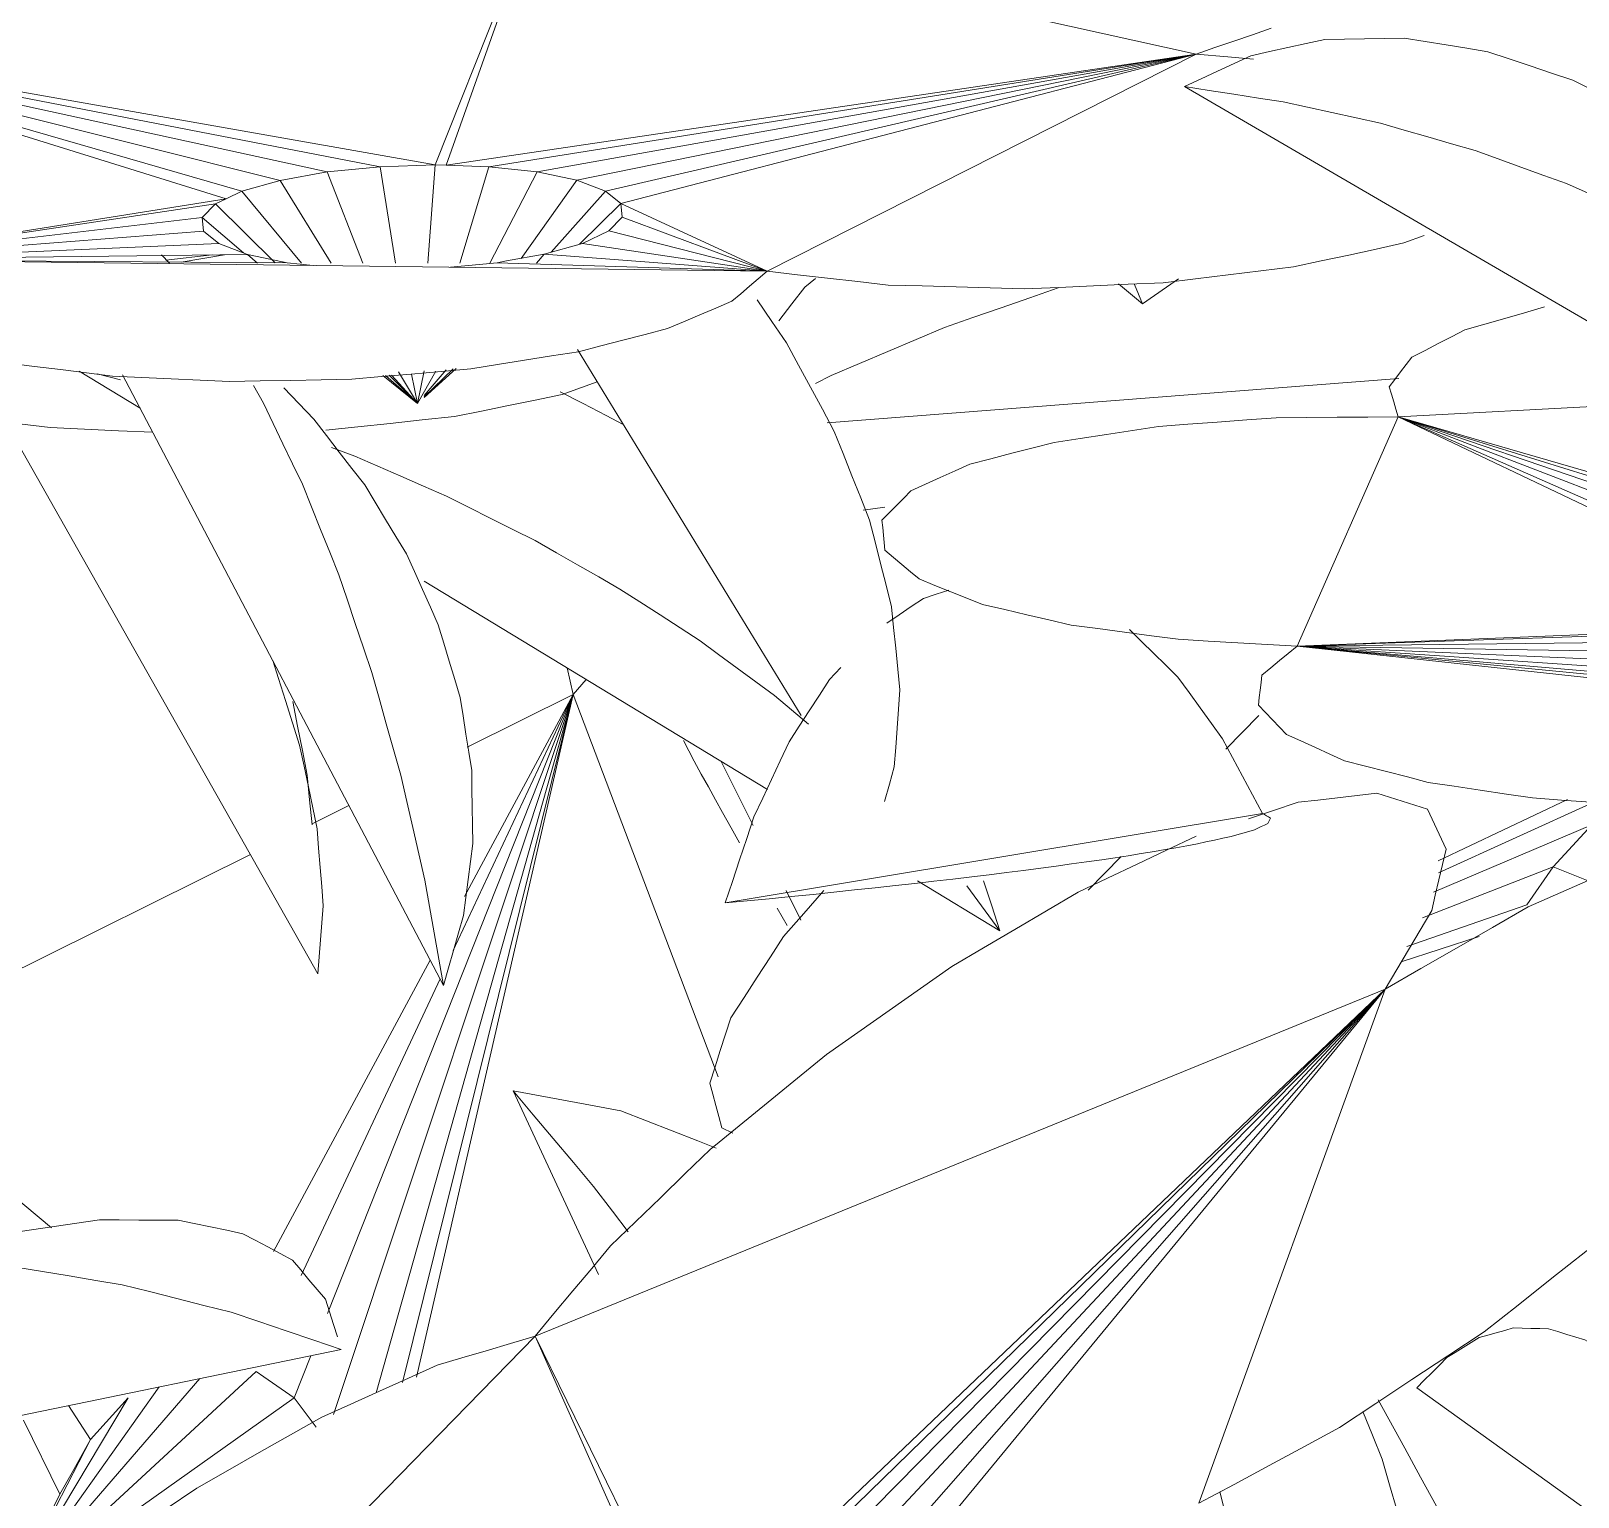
# Model space of a CAD drawing. Header units: metres. Extents: x 10.2 to 20.8, y -0.2 to 6.6.
# Drawn here: x 14.982 to 15.0436, y 2.4084 to 2.4667 of the extents above; entities that cross this region are included whole.
import ezdxf

# ---------------------------------------------------------------- set-up
doc = ezdxf.new("R2010")
doc.units = ezdxf.units.M
doc.layers.add('Importações nas famílias', color=250, linetype='Continuous', lineweight=5)
doc.layers.add('Vegetação', color=7, linetype='Continuous', lineweight=5)

# ---------------------------------------------------------------- blocks, each defined once
blk = doc.blocks.new('Planta_pergolado_12200 - plantas pergolado_skp_Component_17-V3746-Corte 3')
at = {"layer": 'Importações nas famílias'}
for p, q in [((15.015959, 2.447733), (15.015098, 2.447619)), ((15.003558, 2.440289), (15.003324, 2.441341)), ((15.004076, 2.440884), (15.003558, 2.440289)), ((15.003558, 2.440289), (14.993782, 2.415649)), ((15.003558, 2.440289), (14.994024, 2.411633)), ((14.99571, 2.412495), (15.003558, 2.440289)), ((14.996765, 2.412913), (15.003558, 2.440289)), ((15.003558, 2.440289), (14.99732, 2.413123)), ((14.998787, 2.430101), (15.003558, 2.440289)), ((14.999234, 2.432251), (15.003558, 2.440289)), ((14.999334, 2.438194), (15.003558, 2.440289)), ((15.009327, 2.425068), (15.003558, 2.440289)), ((14.993166, 2.435136), (14.994635, 2.435864)), ((14.977595, 2.427415), (14.990712, 2.433919)), ((14.991632, 2.418118), (14.997869, 2.429713)), ((14.99273, 2.417168), (14.998258, 2.428973)), ((14.982798, 2.41907), (14.979929, 2.42145)), ((14.993116, 2.413971), (14.992454, 2.412303)), ((14.990943, 2.413352), (14.98148, 2.404618)), ((14.991247, 2.413141), (14.990943, 2.413352)), ((14.991247, 2.413141), (14.992454, 2.412303)), ((14.981295, 2.404589), (14.987081, 2.412731)), ((14.981362, 2.404592), (14.988702, 2.413064)), ((14.981246, 2.404586), (14.985846, 2.412303)), ((14.982062, 2.404929), (14.992454, 2.412303)), ((14.983478, 2.41199), (14.984347, 2.410636)), ((14.985846, 2.412303), (14.984347, 2.410636)), ((14.992454, 2.412303), (14.993322, 2.411134)), ((14.981679, 2.411408), (14.983126, 2.408463)), ((14.984347, 2.410636), (14.981214, 2.404585)), ((14.984347, 2.410636), (14.983615, 2.409333)), ((14.983615, 2.409333), (14.983126, 2.408463)), ((14.981204, 2.404584), (14.983126, 2.408463))]:
    blk.add_line(p, q, dxfattribs=at)
blk = doc.blocks.new('Planta_pergolado_12200 - plantas pergolado_skp_Component_16-V3747-Corte 3')
blk.add_blockref('Planta_pergolado_12200 - plantas pergolado_skp_Component_17-V3746-Corte 3', (0, 0))
blk = doc.blocks.new('Planta_pergolado_12200 - plantas pergolado_skp_-V3770-Corte 3')
blk.add_blockref('Planta_pergolado_12200 - plantas pergolado_skp_Component_16-V3747-Corte 3', (0, 0))
blk = doc.blocks.new('Planta_pergolado_12200 - plantas pergolado_skp_-V3771-Corte 3')
blk.add_blockref('Planta_pergolado_12200 - plantas pergolado_skp_-V3770-Corte 3', (0, 0))
blk = doc.blocks.new('Planta_pergolado_12200 - plantas pergolado_skp_-V3936-Corte 3')
blk.add_blockref('Planta_pergolado_12200 - plantas pergolado_skp_-V3771-Corte 3', (0, 0))
blk = doc.blocks.new('Planta_pergolado_12200 - plantas pergolado_skp_Component_12-V4214-Corte 3')
at = {"layer": 'Importações nas famílias'}
blk.add_line((14.993399, 2.429169), (14.980931, 2.451212), dxfattribs=at)
at = {"layer": 'Importações nas famílias', "flags": 128}
for points in [[(14.991601, 2.441633), (14.991826, 2.440927), (14.992108, 2.440043), (14.99239, 2.439159), (14.992671, 2.438275)], [(14.992968, 2.437079), (14.992779, 2.438055), (14.99259, 2.43903), (14.992401, 2.440006)], [(14.992671, 2.438275), (14.992845, 2.43744), (14.993018, 2.436606), (14.993192, 2.435772), (14.993365, 2.434938)], [(14.993166, 2.435103), (14.993067, 2.436091), (14.992968, 2.437079)], [(14.993365, 2.434938), (14.993426, 2.434173), (14.993487, 2.433408), (14.993548, 2.432643), (14.993609, 2.431879)], [(14.993609, 2.431879), (14.993557, 2.431201), (14.993504, 2.430524), (14.993451, 2.429846), (14.993399, 2.429169)]]:
    blk.add_lwpolyline(points, dxfattribs=at)
blk = doc.blocks.new('Planta_pergolado_12200 - plantas pergolado_skp_Component_17-V4215-Corte 3')
at = {"layer": 'Importações nas famílias'}
blk.add_line((14.98795, 2.457493), (14.989675, 2.457782), dxfattribs=at)
at = {"layer": 'Importações nas famílias', "flags": 128}
for points in [[(15.004515, 2.452733), (15.003893, 2.452503), (15.003121, 2.452218)], [(15.003121, 2.452218), (15.002049, 2.451999), (15.000977, 2.45178), (14.999905, 2.451561), (14.998833, 2.451342)], [(14.982743, 2.450905), (14.981516, 2.451061), (14.98029, 2.451218), (14.979063, 2.451375), (14.977836, 2.451531)], [(14.998833, 2.451342), (14.997552, 2.451208), (14.996272, 2.451074), (14.994991, 2.45094), (14.99371, 2.450806)], [(14.986823, 2.450719), (14.985466, 2.450781), (14.984105, 2.450843), (14.982743, 2.450905)]]:
    blk.add_lwpolyline(points, dxfattribs=at)
blk = doc.blocks.new('Planta_pergolado_12200 - plantas pergolado_skp_Component_16-V4216-Corte 3')
for name in ['Planta_pergolado_12200 - plantas pergolado_skp_Component_17-V4215-Corte 3', 'Planta_pergolado_12200 - plantas pergolado_skp_Component_12-V4214-Corte 3']:
    blk.add_blockref(name, (0, 0))
blk = doc.blocks.new('Planta_pergolado_12200 - plantas pergolado_skp_Component_12-V4195-Corte 3')
at = {"layer": 'Importações nas famílias'}
for p in [(15.019265, 2.582928), (15.019897, 2.5829)]:
    blk.add_line(p, (15.020212, 2.582129), dxfattribs=at)
at = {"layer": 'Importações nas famílias', "flags": 128}
blk.add_lwpolyline([(15.020212, 2.582129), (15.020692, 2.582462), (15.021173, 2.582796), (15.021653, 2.58313)], dxfattribs=at)
blk = doc.blocks.new('Planta_pergolado_12200 - plantas pergolado_skp_Component_12-V4218-Corte 3')
at = {"layer": 'Importações nas famílias'}
for p, q in [((14.983894, 2.453152), (14.986319, 2.451678)), ((14.984606, 2.453049), (14.98554, 2.45281)), ((14.993943, 2.450111), (14.994872, 2.449763)), ((14.997632, 2.444801), (15.011289, 2.436499)), ((15.017262, 2.432868), (15.02054, 2.430876))]:
    blk.add_line(p, q, dxfattribs=at)
at = {"layer": 'Importações nas famílias', "flags": 128}
for points in [[(15.005553, 2.451034), (15.00487, 2.451387), (15.003958, 2.451859), (15.003046, 2.452331)], [(14.994872, 2.449763), (14.995782, 2.449366), (14.996693, 2.448969), (14.997604, 2.448572), (14.998514, 2.448175)], [(14.998514, 2.448175), (14.999396, 2.447734), (15.000279, 2.447292), (15.001161, 2.44685), (15.002043, 2.446409)], [(15.002043, 2.446409), (15.002887, 2.445927), (15.003731, 2.445446), (15.004575, 2.444964), (15.00542, 2.444483)], [(15.00542, 2.444483), (15.006216, 2.443967), (15.007013, 2.443451), (15.007809, 2.442935), (15.008606, 2.442419)], [(15.008606, 2.442419), (15.009346, 2.441875), (15.010086, 2.44133), (15.010826, 2.440786), (15.011566, 2.440241)], [(15.011566, 2.440241), (15.012242, 2.439674), (15.012917, 2.439106)], [(15.02054, 2.430876), (15.020217, 2.431875), (15.019893, 2.432875)], [(15.01922, 2.432666), (15.01966, 2.432069), (15.0201, 2.431472), (15.02054, 2.430876)]]:
    blk.add_lwpolyline(points, dxfattribs=at)
blk = doc.blocks.new('Planta_pergolado_12200 - plantas pergolado_skp_Component_12-V4220-Corte 3')
at = {"layer": 'Importações nas famílias'}
for p, q in [((15.014214, 2.44136), (15.013764, 2.440881)), ((15.009608, 2.431989), (15.030995, 2.435555))]:
    blk.add_line(p, q, dxfattribs=at)
at = {"layer": 'Importações nas famílias', "flags": 128}
for points in [[(15.017497, 2.444108), (15.017013, 2.443781), (15.016529, 2.443453), (15.016045, 2.443126)], [(15.018512, 2.444443), (15.018005, 2.444275), (15.017497, 2.444108)], [(15.027622, 2.440978), (15.027141, 2.441451), (15.02666, 2.441924), (15.026179, 2.442397), (15.025698, 2.44287)], [(15.013764, 2.440881), (15.01336, 2.44026), (15.012956, 2.43964), (15.012553, 2.439019), (15.012149, 2.438399)], [(15.029401, 2.438521), (15.028956, 2.439135), (15.028511, 2.43975), (15.028067, 2.440364), (15.027622, 2.440978)], [(15.012149, 2.438399), (15.0118, 2.437652), (15.01145, 2.436905), (15.011101, 2.436159), (15.010752, 2.435412)], [(15.030995, 2.435555), (15.030597, 2.436296), (15.030198, 2.437038), (15.0298, 2.437779), (15.029401, 2.438521)], [(15.010752, 2.435412), (15.010466, 2.434556), (15.01018, 2.433701), (15.009894, 2.432845), (15.009608, 2.431989)], [(15.031306, 2.435367), (15.031229, 2.435414), (15.031151, 2.435461), (15.031073, 2.435508), (15.030995, 2.435555)], [(15.0312, 2.43515), (15.031226, 2.435204), (15.031253, 2.435259), (15.03128, 2.435313), (15.031306, 2.435367)], [(15.028408, 2.434344), (15.028741, 2.434417), (15.029075, 2.43449), (15.029409, 2.434563), (15.029742, 2.434636)], [(15.029742, 2.434636), (15.029976, 2.434703), (15.030209, 2.43477), (15.030443, 2.434838), (15.030676, 2.434905)], [(15.030676, 2.434905), (15.030807, 2.434966), (15.030938, 2.435028), (15.031069, 2.435089), (15.0312, 2.43515)], [(15.024601, 2.43371), (15.025122, 2.433791), (15.025644, 2.433872), (15.026166, 2.433953), (15.026687, 2.434035)], [(15.026687, 2.434035), (15.027117, 2.434112), (15.027547, 2.43419), (15.027978, 2.434267), (15.028408, 2.434344)], [(15.022171, 2.433374), (15.022778, 2.433458), (15.023386, 2.433542), (15.023993, 2.433626), (15.024601, 2.43371)], [(15.016392, 2.432681), (15.01715, 2.432768), (15.017908, 2.432855), (15.018666, 2.432942), (15.019424, 2.433029)], [(15.019424, 2.433029), (15.020111, 2.433115), (15.020797, 2.433201), (15.021484, 2.433288), (15.022171, 2.433374)], [(15.009608, 2.431989), (15.010483, 2.432075), (15.011358, 2.432161), (15.012233, 2.432247), (15.013108, 2.432333)], [(15.013108, 2.432333), (15.013929, 2.43242), (15.01475, 2.432507), (15.015571, 2.432594), (15.016392, 2.432681)]]:
    blk.add_lwpolyline(points, dxfattribs=at)
blk = doc.blocks.new('Planta_pergolado_12200 - plantas pergolado_skp_Component_17-V4221-Corte 3')
at = {"layer": 'Importações nas famílias'}
for p, q in [((15.049287, 2.452028), (15.036395, 2.451336)), ((15.032369, 2.442209), (15.036395, 2.451336)), ((15.058615, 2.443745), (15.036395, 2.451336)), ((15.036395, 2.451336), (15.060809, 2.443762)), ((15.056509, 2.443589), (15.036395, 2.451336)), ((15.054634, 2.443304), (15.036395, 2.451336)), ((15.053725, 2.443068), (15.036395, 2.451336)), ((15.036395, 2.451336), (15.062941, 2.443639)), ((15.032369, 2.442209), (15.053725, 2.443068)), ((15.032369, 2.442209), (15.053117, 2.44291)), ((15.032369, 2.442209), (15.052064, 2.442434)), ((15.032369, 2.442209), (15.05221, 2.440852)), ((15.032369, 2.442209), (15.051594, 2.441369)), ((15.032369, 2.442209), (15.051544, 2.441909)), ((15.032369, 2.442209), (15.066377, 2.438527)), ((15.058994, 2.439646), (15.032369, 2.442209)), ((15.032369, 2.442209), (15.05335, 2.440394))]:
    blk.add_line(p, q, dxfattribs=at)
at = {"layer": 'Importações nas famílias', "flags": 128}
for points in [[(15.039043, 2.45479), (15.039837, 2.455019), (15.04063, 2.455248), (15.041423, 2.455476), (15.042217, 2.455705)], [(15.036933, 2.453707), (15.037461, 2.453978), (15.037988, 2.454248), (15.038516, 2.454519), (15.039043, 2.45479)], [(15.03603, 2.452528), (15.036255, 2.452823), (15.036481, 2.453118), (15.036707, 2.453412), (15.036933, 2.453707)], [(15.036395, 2.451336), (15.036303, 2.451634), (15.036212, 2.451932), (15.036121, 2.45223), (15.03603, 2.452528)], [(15.026858, 2.450951), (15.028026, 2.451037), (15.029194, 2.451124), (15.030362, 2.451211), (15.031529, 2.451297)], [(15.031529, 2.451297), (15.032746, 2.451307), (15.033962, 2.451316), (15.035178, 2.451326), (15.036395, 2.451336)], [(15.0227, 2.450319), (15.02374, 2.450477), (15.024779, 2.450635), (15.025819, 2.450793), (15.026858, 2.450951)], [(15.019338, 2.449446), (15.020178, 2.449664), (15.021019, 2.449883), (15.021859, 2.450101), (15.0227, 2.450319)], [(15.017001, 2.448391), (15.017585, 2.448655), (15.018169, 2.448918), (15.018754, 2.449182), (15.019338, 2.449446)], [(15.015848, 2.447225), (15.016137, 2.447517), (15.016425, 2.447808), (15.016713, 2.448099), (15.017001, 2.448391)], [(15.015959, 2.446029), (15.015931, 2.446328), (15.015904, 2.446627), (15.015876, 2.446926), (15.015848, 2.447225)], [(15.017325, 2.444883), (15.016983, 2.445169), (15.016642, 2.445456), (15.0163, 2.445742), (15.015959, 2.446029)], [(15.019853, 2.443866), (15.019221, 2.44412), (15.018589, 2.444374), (15.017957, 2.444629), (15.017325, 2.444883)], [(15.023372, 2.443047), (15.022492, 2.443252), (15.021613, 2.443456), (15.020733, 2.443661), (15.019853, 2.443866)], [(15.027641, 2.442482), (15.026573, 2.442623), (15.025506, 2.442764), (15.024439, 2.442906), (15.023372, 2.443047)], [(15.032369, 2.442209), (15.031187, 2.442277), (15.030005, 2.442345), (15.028823, 2.442414), (15.027641, 2.442482)], [(15.030971, 2.441059), (15.03132, 2.441347), (15.03167, 2.441634), (15.032019, 2.441922), (15.032369, 2.442209)], [(15.030826, 2.439862), (15.030862, 2.440162), (15.030898, 2.440461), (15.030934, 2.44076), (15.030971, 2.441059)], [(15.031946, 2.4387), (15.031666, 2.438991), (15.031386, 2.439281), (15.031106, 2.439572), (15.030826, 2.439862)], [(15.034253, 2.437651), (15.033676, 2.437913), (15.0331, 2.438176), (15.032523, 2.438438), (15.031946, 2.4387)], [(15.037591, 2.436788), (15.036757, 2.437004), (15.035922, 2.437219), (15.035088, 2.437435), (15.034253, 2.437651)], [(15.041732, 2.436168), (15.040696, 2.436323), (15.039661, 2.436478), (15.038626, 2.436633), (15.037591, 2.436788)], [(15.046393, 2.435835), (15.045228, 2.435918), (15.044062, 2.436001), (15.042897, 2.436085), (15.041732, 2.436168)]]:
    blk.add_lwpolyline(points, dxfattribs=at)
blk = doc.blocks.new('Planta_pergolado_12200 - plantas pergolado_skp_Component_16-V4222-Corte 3')
for name, p in [('Planta_pergolado_12200 - plantas pergolado_skp_Component_17-V4221-Corte 3', (0, 0)), ('Planta_pergolado_12200 - plantas pergolado_skp_Component_12-V4195-Corte 3', (0.005998, -0.126301)), ('Planta_pergolado_12200 - plantas pergolado_skp_Component_12-V4218-Corte 3', (0, 0)), ('Planta_pergolado_12200 - plantas pergolado_skp_Component_12-V4220-Corte 3', (0, 0))]:
    blk.add_blockref(name, p)
blk = doc.blocks.new('Planta_pergolado_12200 - plantas pergolado_skp_Component_12-V4257-Corte 3')
at = {"layer": 'Importações nas famílias'}
for p, q in [((14.987173, 2.457776), (14.987489, 2.457445)), ((14.998399, 2.428707), (14.985619, 2.453008)), ((14.990829, 2.452574), (14.991232, 2.451879))]:
    blk.add_line(p, q, dxfattribs=at)
at = {"layer": 'Importações nas famílias', "flags": 128}
for points in [[(14.993234, 2.451246), (14.99264, 2.451865), (14.992047, 2.452484)], [(14.991232, 2.451879), (14.991619, 2.451072), (14.992006, 2.450265), (14.992393, 2.449458), (14.99278, 2.448651)], [(14.995261, 2.448623), (14.994754, 2.449278), (14.994247, 2.449934), (14.993741, 2.45059), (14.993234, 2.451246)], [(14.99278, 2.448651), (14.993142, 2.447751), (14.993504, 2.446851), (14.993866, 2.445951), (14.994229, 2.445051)], [(14.996919, 2.445881), (14.996505, 2.446567), (14.99609, 2.447252), (14.995676, 2.447937), (14.995261, 2.448623)], [(14.99819, 2.443052), (14.997873, 2.443759), (14.997555, 2.444467), (14.997237, 2.445174), (14.996919, 2.445881)], [(14.994229, 2.445051), (14.994557, 2.444079), (14.994886, 2.443107), (14.995215, 2.442136), (14.995543, 2.441164)], [(14.99906, 2.440167), (14.998842, 2.440888), (14.998625, 2.44161), (14.998408, 2.442331), (14.99819, 2.443052)], [(14.995543, 2.441164), (14.995831, 2.440143), (14.996119, 2.439121), (14.996406, 2.4381), (14.996694, 2.437079)], [(14.999518, 2.437257), (14.999404, 2.437985), (14.999289, 2.438712), (14.999174, 2.43944), (14.99906, 2.440167)], [(14.99956, 2.434356), (14.99955, 2.435082), (14.999539, 2.435807), (14.999529, 2.436532), (14.999518, 2.437257)], [(14.996694, 2.437079), (14.996934, 2.436033), (14.997174, 2.434987), (14.997413, 2.43394), (14.997653, 2.432894)], [(14.999186, 2.431495), (14.999279, 2.432211), (14.999373, 2.432926), (14.999467, 2.433641), (14.99956, 2.434356)], [(14.997653, 2.432894), (14.99784, 2.431847), (14.998026, 2.4308), (14.998212, 2.429753), (14.998399, 2.428707)], [(14.998399, 2.428707), (14.998595, 2.429404), (14.998792, 2.430101), (14.998989, 2.430798), (14.999186, 2.431495)]]:
    blk.add_lwpolyline(points, dxfattribs=at)
blk = doc.blocks.new('Planta_pergolado_12200 - plantas pergolado_skp_Component_12-V4259-Corte 3')
at = {"layer": 'Importações nas famílias'}
blk.add_line((15.01263, 2.439447), (15.003732, 2.454016), dxfattribs=at)
at = {"layer": 'Importações nas famílias', "flags": 128}
for points in [[(15.010879, 2.455985), (15.011465, 2.455129), (15.012051, 2.454272)], [(15.012051, 2.454272), (15.012525, 2.453393), (15.013, 2.452514), (15.013474, 2.451634), (15.013948, 2.450755)], [(15.013948, 2.450755), (15.014299, 2.449873), (15.014649, 2.448991), (15.015, 2.448109), (15.015351, 2.447228)], [(15.015351, 2.447228), (15.015571, 2.446364), (15.01579, 2.4455), (15.01601, 2.444637), (15.016229, 2.443773)], [(15.016229, 2.443773), (15.016312, 2.442948), (15.016395, 2.442123), (15.016478, 2.441298), (15.016561, 2.440473)], [(15.016561, 2.440473), (15.016505, 2.439706), (15.016449, 2.438939), (15.016394, 2.438172), (15.016338, 2.437405)], [(15.016338, 2.437405), (15.016145, 2.436713), (15.015952, 2.436022)]]:
    blk.add_lwpolyline(points, dxfattribs=at)
blk = doc.blocks.new('Planta_pergolado_12200 - plantas pergolado_skp_Component_17-V4260-Corte 3')
at = {"layer": 'Importações nas famílias'}
for p, q in [((14.998067, 2.461357), (15.002127, 2.471572)), ((15.002127, 2.471572), (14.998496, 2.461343)), ((15.028355, 2.465767), (15.002127, 2.471572)), ((14.993768, 2.461076), (14.968839, 2.466518)), ((14.968839, 2.466518), (14.995874, 2.461285)), ((14.991892, 2.460743), (14.968839, 2.466518)), ((14.990374, 2.460311), (14.968839, 2.466518)), ((14.989741, 2.460009), (14.968839, 2.466518)), ((14.968839, 2.466518), (14.998067, 2.461357)), ((14.998496, 2.461343), (15.028355, 2.465767)), ((15.000198, 2.461287), (15.028355, 2.465767)), ((15.002121, 2.46108), (15.028355, 2.465767)), ((15.003705, 2.46075), (15.028355, 2.465767)), ((15.004842, 2.460318), (15.028355, 2.465767)), ((15.005455, 2.459816), (15.028355, 2.465767)), ((15.028355, 2.465767), (15.011277, 2.457124)), ((14.993768, 2.461076), (14.995874, 2.461285)), ((14.995874, 2.461285), (14.998067, 2.461357)), ((14.996483, 2.457445), (14.995874, 2.461285)), ((14.997778, 2.457445), (14.998067, 2.461357)), ((14.998067, 2.461357), (14.998496, 2.461343)), ((14.998496, 2.461343), (15.000198, 2.461287)), ((14.999043, 2.457445), (15.000198, 2.461287)), ((15.000198, 2.461287), (15.002121, 2.46108)), ((14.990374, 2.460311), (14.991892, 2.460743)), ((14.991892, 2.460743), (14.993768, 2.461076)), ((14.993927, 2.457445), (14.991892, 2.460743)), ((14.995187, 2.457445), (14.993768, 2.461076)), ((15.000245, 2.457445), (15.002121, 2.46108)), ((15.001483, 2.457637), (15.003705, 2.46075)), ((15.002121, 2.46108), (15.003705, 2.46075)), ((15.003705, 2.46075), (15.004842, 2.460318)), ((14.974494, 2.457589), (14.989741, 2.460009)), ((14.989318, 2.459807), (14.989741, 2.460009)), ((14.989741, 2.460009), (14.990374, 2.460311)), ((14.992748, 2.457445), (14.990374, 2.460311)), ((15.002685, 2.45788), (15.004842, 2.460318)), ((15.004842, 2.460318), (15.005455, 2.459816)), ((14.974494, 2.457589), (14.989318, 2.459807)), ((14.974494, 2.457589), (14.988796, 2.459267)), ((14.988796, 2.459267), (14.989318, 2.459807)), ((14.990432, 2.457855), (14.988796, 2.459267)), ((14.988843, 2.458728), (14.988796, 2.459267)), ((14.989318, 2.459807), (14.991691, 2.457467)), ((15.003812, 2.458201), (15.005455, 2.459816)), ((15.00498, 2.458736), (15.005502, 2.459276)), ((15.011277, 2.457124), (15.005455, 2.459816)), ((15.005502, 2.459276), (15.005455, 2.459816)), ((15.005502, 2.459276), (15.011277, 2.457124)), ((14.974494, 2.457589), (14.988843, 2.458728)), ((14.989456, 2.458225), (14.988843, 2.458728)), ((15.003924, 2.458233), (15.00498, 2.458736)), ((15.00498, 2.458736), (15.011277, 2.457124)), ((14.974494, 2.457589), (14.989456, 2.458225)), ((14.990593, 2.457794), (14.989456, 2.458225)), ((15.002406, 2.4578), (15.003924, 2.458233)), ((15.011277, 2.457124), (15.003924, 2.458233)), ((15.037431, 2.458551), (15.036622, 2.458251)), ((14.974494, 2.457589), (14.990593, 2.457794)), ((14.974494, 2.457589), (15.011277, 2.457124)), ((14.974494, 2.457589), (14.992177, 2.457463)), ((14.990993, 2.457445), (14.990593, 2.457794)), ((14.991228, 2.457662), (14.990593, 2.457794)), ((14.992177, 2.457463), (14.991228, 2.457662)), ((14.993207, 2.457353), (14.992177, 2.457463)), ((15.00053, 2.457468), (14.998675, 2.457283)), ((15.000908, 2.457535), (15.00053, 2.457468)), ((15.00053, 2.457468), (15.011277, 2.457124)), ((15.000908, 2.457535), (15.002406, 2.4578)), ((15.002104, 2.457445), (15.002406, 2.4578)), ((15.011277, 2.457124), (15.002406, 2.4578)), ((14.997367, 2.451868), (14.996604, 2.453126)), ((14.997367, 2.451868), (14.997622, 2.45317)), ((14.998095, 2.453156), (14.997367, 2.451868)), ((14.997632, 2.452108), (14.998903, 2.453254)), ((14.997632, 2.452126), (14.998779, 2.453239)), ((14.997632, 2.452181), (14.998503, 2.453206)), ((14.995985, 2.452979), (14.997367, 2.451868)), ((14.997367, 2.451868), (14.996091, 2.452984)), ((14.996228, 2.452991), (14.997367, 2.451868)), ((14.996321, 2.452996), (14.997367, 2.451868)), ((14.997367, 2.451868), (14.997117, 2.453038))]:
    blk.add_line(p, q, dxfattribs=at)
at = {"layer": 'Importações nas famílias', "flags": 128}
for points in [[(15.031334, 2.466797), (15.03059, 2.46654), (15.029845, 2.466282), (15.0291, 2.466024), (15.028355, 2.465767)], [(15.028355, 2.465767), (15.029613, 2.465658), (15.030636, 2.465569)], [(15.036622, 2.458251), (15.035522, 2.458012), (15.034422, 2.457773), (15.033322, 2.457535), (15.032222, 2.457296)], [(15.011277, 2.457124), (15.010926, 2.456827), (15.010575, 2.456531), (15.010224, 2.456234), (15.009873, 2.455937)], [(15.016094, 2.456579), (15.014889, 2.456716), (15.013685, 2.456852), (15.012481, 2.456988), (15.011277, 2.457124)], [(15.032222, 2.457296), (15.030925, 2.457139), (15.029628, 2.456982), (15.028331, 2.456826), (15.027034, 2.456669)], [(15.0215, 2.456423), (15.020148, 2.456462), (15.018797, 2.456501), (15.017445, 2.45654), (15.016094, 2.456579)], [(15.027034, 2.456669), (15.02565, 2.456607), (15.024267, 2.456546), (15.022883, 2.456484), (15.0215, 2.456423)], [(15.009873, 2.455937), (15.009233, 2.455664), (15.008592, 2.455391), (15.007952, 2.455119), (15.007311, 2.454846)], [(15.007311, 2.454846), (15.006425, 2.454616), (15.005539, 2.454386), (15.004653, 2.454156), (15.003767, 2.453926)], [(15.003767, 2.453926), (15.002695, 2.453755), (15.001624, 2.453583), (15.000552, 2.453412), (14.999481, 2.45324)], [(14.985225, 2.452955), (14.984191, 2.453085), (14.983157, 2.453214), (14.982123, 2.453343), (14.981089, 2.453473)], [(14.999481, 2.45324), (14.998297, 2.453139), (14.997113, 2.453038), (14.995929, 2.452936), (14.994745, 2.452835)], [(14.989883, 2.452738), (14.988718, 2.452792), (14.987554, 2.452846), (14.986389, 2.452901), (14.985225, 2.452955)], [(14.994745, 2.452835), (14.993529, 2.452811), (14.992314, 2.452786), (14.991098, 2.452762), (14.989883, 2.452738)]]:
    blk.add_lwpolyline(points, dxfattribs=at)
blk = doc.blocks.new('Planta_pergolado_12200 - plantas pergolado_skp_Component_16-V4261-Corte 3')
for name in ['Planta_pergolado_12200 - plantas pergolado_skp_Component_17-V4260-Corte 3', 'Planta_pergolado_12200 - plantas pergolado_skp_Component_12-V4257-Corte 3', 'Planta_pergolado_12200 - plantas pergolado_skp_Component_12-V4259-Corte 3']:
    blk.add_blockref(name, (0, 0))
blk = doc.blocks.new('Planta_pergolado_12200 - plantas pergolado_skp_Component_12-V4266-Corte 3')
at = {"layer": 'Importações nas famílias'}
blk.add_line((14.965612, 2.408318), (14.994329, 2.41422), dxfattribs=at)
at = {"layer": 'Importações nas famílias', "flags": 128}
for points in [[(14.984705, 2.419378), (14.983803, 2.419247), (14.982902, 2.419117), (14.982001, 2.418986), (14.9811, 2.418856)], [(14.987834, 2.419369), (14.987052, 2.419371), (14.986269, 2.419373), (14.985487, 2.419376), (14.984705, 2.419378)], [(14.990414, 2.418831), (14.989769, 2.418965), (14.989124, 2.4191), (14.988479, 2.419235), (14.987834, 2.419369)], [(14.9811, 2.418856), (14.980101, 2.418596), (14.979101, 2.418335), (14.978102, 2.418075), (14.977103, 2.417815)], [(14.992385, 2.417775), (14.991893, 2.418039), (14.9914, 2.418303), (14.990907, 2.418567), (14.990414, 2.418831)], [(14.969732, 2.417152), (14.970647, 2.417283), (14.971563, 2.417414), (14.972478, 2.417545), (14.973394, 2.417676)], [(14.973394, 2.417676), (14.974368, 2.417705), (14.975342, 2.417733), (14.976316, 2.417762), (14.97729, 2.417791)], [(14.97729, 2.417791), (14.978312, 2.417718), (14.979334, 2.417645), (14.980356, 2.417571), (14.981378, 2.417498)], [(14.981378, 2.417498), (14.982436, 2.417323), (14.983495, 2.417149), (14.984553, 2.416974), (14.985612, 2.416799)], [(14.9937, 2.416226), (14.993372, 2.416613), (14.993043, 2.417), (14.992714, 2.417387), (14.992385, 2.417775)], [(14.966346, 2.416227), (14.967192, 2.416458), (14.968039, 2.41669), (14.968885, 2.416921), (14.969732, 2.417152)], [(14.985612, 2.416799), (14.986695, 2.416525), (14.987778, 2.416251), (14.988862, 2.415977), (14.989945, 2.415703)], [(14.963272, 2.41491), (14.964041, 2.415239), (14.964809, 2.415569), (14.965577, 2.415898), (14.966346, 2.416227)], [(14.994172, 2.414722), (14.994015, 2.415223), (14.993857, 2.415724), (14.9937, 2.416226)], [(14.989945, 2.415703), (14.991041, 2.415332), (14.992137, 2.414961), (14.993233, 2.414591), (14.994329, 2.41422)], [(14.960546, 2.413217), (14.961228, 2.41364), (14.961909, 2.414063), (14.962591, 2.414487), (14.963272, 2.41491)], [(14.958785, 2.411678), (14.959372, 2.412191), (14.959959, 2.412704), (14.960546, 2.413217)]]:
    blk.add_lwpolyline(points, dxfattribs=at)
blk = doc.blocks.new('Planta_pergolado_12200 - plantas pergolado_skp_Component_12-V4267-Corte 3')
at = {"layer": 'Importações nas famílias'}
for p, q in [((15.010726, 2.435078), (15.009451, 2.437617)), ((15.012623, 2.431303), (15.012029, 2.432486)), ((15.012073, 2.431094), (15.011671, 2.431786))]:
    blk.add_line(p, q, dxfattribs=at)
at = {"layer": 'Importações nas famílias', "flags": 128}
for points in [[(15.008376, 2.43763), (15.008162, 2.438041), (15.007947, 2.438452)], [(15.009497, 2.435587), (15.009217, 2.436098), (15.008937, 2.436609), (15.008656, 2.437119), (15.008376, 2.43763)], [(15.010182, 2.434378), (15.00984, 2.434983), (15.009497, 2.435587)]]:
    blk.add_lwpolyline(points, dxfattribs=at)
blk = doc.blocks.new('Planta_pergolado_12200 - plantas pergolado_skp_Component_17-V4272-Corte 3')
at = {"layer": 'Importações nas famílias'}
for p, q in [((15.030845, 2.439447), (15.029534, 2.438105)), ((15.037981, 2.433662), (15.04313, 2.436102)), ((15.038001, 2.433193), (15.044179, 2.435997)), ((15.044104, 2.435103), (15.037801, 2.432423)), ((15.042564, 2.433425), (15.044104, 2.435103)), ((15.025367, 2.433839), (15.024057, 2.432499)), ((15.042564, 2.433425), (15.037354, 2.431398)), ((15.041511, 2.431917), (15.042564, 2.433425)), ((15.043954, 2.432874), (15.042564, 2.433425)), ((15.041511, 2.431917), (15.036737, 2.430252)), ((15.03962, 2.430657), (15.036517, 2.429648)), ((15.009916, 2.422836), (15.009475, 2.423044))]:
    blk.add_line(p, q, dxfattribs=at)
at = {"layer": 'Importações nas famílias', "flags": 128}
for points in [[(15.011929, 2.430658), (15.012733, 2.431574), (15.013536, 2.43249)], [(15.009831, 2.427417), (15.010356, 2.428227), (15.01088, 2.429037), (15.011404, 2.429847), (15.011929, 2.430658)], [(15.008994, 2.42482), (15.009203, 2.425469), (15.009413, 2.426118), (15.009622, 2.426767), (15.009831, 2.427417)], [(15.009475, 2.423044), (15.009355, 2.423488), (15.009234, 2.423932), (15.009114, 2.424376), (15.008994, 2.42482)]]:
    blk.add_lwpolyline(points, dxfattribs=at)
blk = doc.blocks.new('Planta_pergolado_12200 - plantas pergolado_skp_Component_16-V4273-Corte 3')
for name in ['Planta_pergolado_12200 - plantas pergolado_skp_Component_17-V4272-Corte 3', 'Planta_pergolado_12200 - plantas pergolado_skp_Component_12-V4267-Corte 3', 'Planta_pergolado_12200 - plantas pergolado_skp_Component_12-V4266-Corte 3']:
    blk.add_blockref(name, (0, 0))
blk = doc.blocks.new('Planta_pergolado_12200 - plantas pergolado_skp_Component_12-V4275-Corte 3')
at = {"layer": 'Importações nas famílias'}
for p, q in [((15.001175, 2.424512), (15.004571, 2.417212)), ((15.016282, 2.392041), (15.019346, 2.385455)), ((15.022364, 2.384558), (15.022465, 2.383706))]:
    blk.add_line(p, q, dxfattribs=at)
at = {"layer": 'Importações nas famílias', "flags": 128}
for points in [[(15.005459, 2.423719), (15.004388, 2.423917), (15.003317, 2.424115), (15.002246, 2.424314), (15.001175, 2.424512)], [(15.001175, 2.424512), (15.001971, 2.423562), (15.002767, 2.422613), (15.003564, 2.421663), (15.00436, 2.420714)], [(15.009254, 2.422237), (15.008516, 2.422525), (15.007497, 2.422923), (15.006478, 2.423321), (15.005459, 2.423719)], [(15.00436, 2.420714), (15.005116, 2.419723), (15.005747, 2.418898)], [(15.020487, 2.392047), (15.020766, 2.391087), (15.021044, 2.390126), (15.021323, 2.389165), (15.021601, 2.388204)], [(15.025187, 2.388488), (15.025236, 2.389823), (15.025273, 2.390839)], [(15.024322, 2.383174), (15.024539, 2.384503), (15.024755, 2.385831), (15.024971, 2.38716), (15.025187, 2.388488)], [(15.021601, 2.388204), (15.021792, 2.387293), (15.021983, 2.386381), (15.022173, 2.38547), (15.022364, 2.384558)]]:
    blk.add_lwpolyline(points, dxfattribs=at)
blk = doc.blocks.new('Planta_pergolado_12200 - plantas pergolado_skp_Component_12-V4278-Corte 3')
at = {"layer": 'Importações nas famílias'}
for p, q in [((15.0293, 2.408554), (15.031286, 2.400465)), ((15.03516, 2.384678), (15.035554, 2.383074))]:
    blk.add_line(p, q, dxfattribs=at)
at = {"layer": 'Importações nas famílias', "flags": 128}
for points in [[(15.037916, 2.407987), (15.037283, 2.409143), (15.03665, 2.410298), (15.036017, 2.411454), (15.035599, 2.412218)], [(15.034984, 2.411759), (15.035366, 2.410809), (15.035749, 2.40986)], [(15.035749, 2.40986), (15.036051, 2.408834), (15.036352, 2.407808), (15.036654, 2.406782), (15.036956, 2.405756)], [(15.039918, 2.4033), (15.039418, 2.404472), (15.038917, 2.405644), (15.038417, 2.406815), (15.037916, 2.407987)], [(15.036956, 2.405756), (15.037174, 2.404666), (15.037391, 2.403575), (15.037609, 2.402485), (15.037826, 2.401394)], [(15.037826, 2.401394), (15.037958, 2.400251), (15.038089, 2.399108), (15.03822, 2.397965), (15.038351, 2.396822)], [(15.041343, 2.398658), (15.040987, 2.399819), (15.040631, 2.400979), (15.040337, 2.401935)], [(15.042159, 2.39417), (15.041955, 2.395292), (15.041751, 2.396414), (15.041547, 2.397536), (15.041343, 2.398658)], [(15.038351, 2.396822), (15.038394, 2.395638), (15.038437, 2.394455), (15.03848, 2.393272)], [(15.042345, 2.389942), (15.042298, 2.390999), (15.042252, 2.392056), (15.042205, 2.393113), (15.042159, 2.39417)]]:
    blk.add_lwpolyline(points, dxfattribs=at)
blk = doc.blocks.new('Planta_pergolado_12200 - plantas pergolado_skp_Component_16-V4280-Corte 3')
for name in ['Planta_pergolado_12200 - plantas pergolado_skp_Component_12-V4275-Corte 3', 'Planta_pergolado_12200 - plantas pergolado_skp_Component_12-V4278-Corte 3']:
    blk.add_blockref(name, (0, 0))
blk = doc.blocks.new('Planta_pergolado_12200 - plantas pergolado_skp_Component_12-V4289-Corte 3')
at = {"layer": 'Importações nas famílias'}
for p, q in [((14.987341, 2.457571), (14.989196, 2.457776)), ((14.963609, 2.454948), (14.974751, 2.45618)), ((14.953967, 2.454638), (14.953647, 2.453847)), ((14.953647, 2.453847), (14.95615, 2.454124))]:
    blk.add_line(p, q, dxfattribs=at)
at = {"layer": 'Importações nas famílias', "flags": 128}
for points in [[(14.956444, 2.459192), (14.955996, 2.458562), (14.955483, 2.457839), (14.954969, 2.457117)], [(14.954969, 2.457117), (14.954639, 2.456299), (14.954308, 2.455482), (14.953978, 2.454664)], [(14.953647, 2.453847), (14.954756, 2.454407), (14.955865, 2.454966)]]:
    blk.add_lwpolyline(points, dxfattribs=at)
blk = doc.blocks.new('Planta_pergolado_12200 - plantas pergolado_skp_Component_16-V4293-Corte 3')
blk.add_blockref('Planta_pergolado_12200 - plantas pergolado_skp_Component_12-V4289-Corte 3', (0, 0))
blk = doc.blocks.new('Planta_pergolado_12200 - plantas pergolado_skp_Component_17-V4300-Corte 3')
at = {"layer": 'Importações nas famílias'}
for p, q in [((15.035871, 2.428557), (15.002042, 2.414751)), ((15.008211, 2.402191), (15.035871, 2.428557)), ((15.010029, 2.403383), (15.035871, 2.428557)), ((15.012252, 2.404597), (15.035871, 2.428557)), ((15.014272, 2.405449), (15.035871, 2.428557)), ((15.01595, 2.405882), (15.035871, 2.428557)), ((15.017172, 2.405866), (15.035871, 2.428557)), ((15.035871, 2.428557), (15.028461, 2.408102)), ((15.002042, 2.414751), (14.973726, 2.385764)), ((15.007754, 2.401891), (15.002042, 2.414751)), ((15.002042, 2.414751), (15.008211, 2.402191))]:
    blk.add_line(p, q, dxfattribs=at)
at = {"layer": 'Importações nas famílias', "flags": 128}
for points in [[(15.03043, 2.435341), (15.031391, 2.435659), (15.032405, 2.435995)], [(15.032405, 2.435995), (15.033191, 2.436087), (15.033976, 2.436178), (15.034761, 2.43627), (15.035547, 2.436361)], [(15.035547, 2.436361), (15.036049, 2.436202), (15.036552, 2.436044), (15.037055, 2.435885), (15.037557, 2.435726)], [(15.037557, 2.435726), (15.037743, 2.435327), (15.037929, 2.434928), (15.038114, 2.43453), (15.0383, 2.434131)], [(15.02365, 2.432422), (15.024824, 2.432979), (15.025999, 2.433536), (15.027173, 2.434094), (15.028348, 2.434651)], [(15.0383, 2.434131), (15.038156, 2.43352), (15.038013, 2.432908), (15.037869, 2.432297), (15.037725, 2.431686)], [(15.041565, 2.431834), (15.042865, 2.432408), (15.044165, 2.432982), (15.045466, 2.433556), (15.046766, 2.43413)], [(15.018632, 2.429458), (15.019887, 2.430199), (15.021141, 2.43094), (15.022396, 2.431681), (15.02365, 2.432422)], [(15.035871, 2.428557), (15.037294, 2.429377), (15.038718, 2.430196), (15.040141, 2.431015), (15.041565, 2.431834)], [(15.037725, 2.431686), (15.037261, 2.430904), (15.036798, 2.430122), (15.036334, 2.429339), (15.035871, 2.428557)], [(15.013637, 2.425963), (15.014886, 2.426837), (15.016135, 2.427711), (15.017383, 2.428585), (15.018632, 2.429458)], [(15.009004, 2.422175), (15.010162, 2.423122), (15.01132, 2.424069), (15.012479, 2.425016), (15.013637, 2.425963)], [(15.005049, 2.41835), (15.006038, 2.419306), (15.007027, 2.420262), (15.008015, 2.421219), (15.009004, 2.422175)], [(15.045216, 2.419195), (15.043865, 2.418128), (15.042513, 2.41706), (15.041161, 2.415992), (15.03981, 2.414925)], [(15.002042, 2.414751), (15.002794, 2.415651), (15.003546, 2.416551), (15.004298, 2.417451), (15.005049, 2.41835)], [(15.03981, 2.414925), (15.038372, 2.413973), (15.036935, 2.413022), (15.035498, 2.41207), (15.034061, 2.411119)], [(14.998148, 2.413598), (14.999121, 2.413886), (15.000095, 2.414175), (15.001069, 2.414463), (15.002042, 2.414751)], [(14.993553, 2.411535), (14.994702, 2.412051), (14.99585, 2.412566), (14.996999, 2.413082), (14.998148, 2.413598)], [(14.988573, 2.408704), (14.989818, 2.409412), (14.991063, 2.410119), (14.992308, 2.410827), (14.993553, 2.411535)], [(15.034061, 2.411119), (15.032661, 2.410365), (15.031261, 2.40961), (15.029861, 2.408856), (15.028461, 2.408102)], [(14.983545, 2.405297), (14.984802, 2.406149), (14.986059, 2.407), (14.987316, 2.407852), (14.988573, 2.408704)]]:
    blk.add_lwpolyline(points, dxfattribs=at)
blk = doc.blocks.new('Planta_pergolado_12200 - plantas pergolado_skp_Component_16-V4301-Corte 3')
blk.add_blockref('Planta_pergolado_12200 - plantas pergolado_skp_Component_17-V4300-Corte 3', (0, 0))
blk = doc.blocks.new('Planta_pergolado_12200 - plantas pergolado_skp_-V4316-Corte 3')
for name in ['Planta_pergolado_12200 - plantas pergolado_skp_Component_16-V4293-Corte 3', 'Planta_pergolado_12200 - plantas pergolado_skp_Component_16-V4273-Corte 3', 'Planta_pergolado_12200 - plantas pergolado_skp_Component_16-V4301-Corte 3', 'Planta_pergolado_12200 - plantas pergolado_skp_Component_16-V4280-Corte 3']:
    blk.add_blockref(name, (0, 0))
blk = doc.blocks.new('Planta_pergolado_12200 - plantas pergolado_skp_-V4317-Corte 3')
for name in ['Planta_pergolado_12200 - plantas pergolado_skp_-V4316-Corte 3', 'Planta_pergolado_12200 - plantas pergolado_skp_Component_16-V4216-Corte 3', 'Planta_pergolado_12200 - plantas pergolado_skp_Component_16-V4261-Corte 3', 'Planta_pergolado_12200 - plantas pergolado_skp_Component_16-V4222-Corte 3']:
    blk.add_blockref(name, (0, 0))
blk = doc.blocks.new('Planta_pergolado_12200 - plantas pergolado_skp_-V4514-Corte 3')
blk.add_blockref('Planta_pergolado_12200 - plantas pergolado_skp_-V4317-Corte 3', (0, 0))
blk = doc.blocks.new('Planta_pergolado_12200 - plantas pergolado_skp_Component_12-V4787-Corte 3')
at = {"layer": 'Importações nas famílias'}
blk.add_line((15.037128, 2.412701), (15.048789, 2.40432), dxfattribs=at)
at = {"layer": 'Importações nas famílias', "flags": 128}
for points in [[(15.039618, 2.414695), (15.039956, 2.414791), (15.040295, 2.414887), (15.040633, 2.414983), (15.040972, 2.41508)], [(15.040972, 2.41508), (15.041324, 2.415072), (15.041676, 2.415064), (15.042028, 2.415056), (15.04238, 2.415048)], [(15.04238, 2.415048), (15.042742, 2.414937), (15.043103, 2.414825), (15.043465, 2.414714), (15.043826, 2.414602)], [(15.038332, 2.413899), (15.038653, 2.414098), (15.038975, 2.414297), (15.039296, 2.414496), (15.039618, 2.414695)], [(15.043826, 2.414602), (15.044193, 2.414388), (15.04456, 2.414174), (15.044927, 2.41396), (15.045294, 2.413745)], [(15.037128, 2.412701), (15.037429, 2.413001), (15.03773, 2.4133), (15.038031, 2.4136), (15.038332, 2.413899)], [(15.045294, 2.413745), (15.045662, 2.413431), (15.04603, 2.413117), (15.046399, 2.412802), (15.046767, 2.412488)], [(15.046767, 2.412488), (15.047133, 2.412077), (15.047498, 2.411666), (15.047864, 2.411255), (15.04823, 2.410844)], [(15.04823, 2.410844), (15.048588, 2.410341), (15.048947, 2.409838), (15.049306, 2.409334), (15.049665, 2.408831)], [(15.051302, 2.410183), (15.05056, 2.4104), (15.049819, 2.410617), (15.049077, 2.410834), (15.048335, 2.411051)], [(15.05376, 2.409187), (15.053145, 2.409436), (15.052531, 2.409685), (15.051916, 2.409934), (15.051302, 2.410183)], [(15.049665, 2.408831), (15.050013, 2.408242), (15.050361, 2.407652), (15.050709, 2.407062), (15.051057, 2.406472)], [(15.055651, 2.408086), (15.055178, 2.408361), (15.054705, 2.408637), (15.054233, 2.408912), (15.05376, 2.409187)], [(15.056932, 2.406907), (15.056612, 2.407202), (15.056291, 2.407497), (15.055971, 2.407791), (15.055651, 2.408086)], [(15.051057, 2.406472), (15.051391, 2.405803), (15.051724, 2.405133), (15.052057, 2.404463), (15.052391, 2.403794)], [(15.057571, 2.405676), (15.057411, 2.405984), (15.057251, 2.406292), (15.057092, 2.406599), (15.056932, 2.406907)], [(15.057555, 2.404424), (15.057559, 2.404737), (15.057563, 2.40505), (15.057567, 2.405363), (15.057571, 2.405676)], [(15.056883, 2.403178), (15.057051, 2.40349), (15.057219, 2.403801), (15.057387, 2.404112), (15.057555, 2.404424)], [(15.0559, 2.402272), (15.056228, 2.402574), (15.056555, 2.402876), (15.056883, 2.403178)]]:
    blk.add_lwpolyline(points, dxfattribs=at)
blk = doc.blocks.new('Planta_pergolado_12200 - plantas pergolado_skp_Component_16-V4791-Corte 3')
blk.add_blockref('Planta_pergolado_12200 - plantas pergolado_skp_Component_12-V4787-Corte 3', (0, 0))
blk = doc.blocks.new('Planta_pergolado_12200 - plantas pergolado_skp_Component_12-V4818-Corte 3')
at = {"layer": 'Importações nas famílias'}
blk.add_line((15.039069, 2.402672), (15.073922, 2.382403), dxfattribs=at)
at = {"layer": 'Importações nas famílias', "flags": 128}
for points in [[(15.044654, 2.40455), (15.043919, 2.404388), (15.043184, 2.404226), (15.042449, 2.404064), (15.041714, 2.403902)], [(15.04782, 2.404603), (15.047028, 2.40459), (15.046237, 2.404577), (15.045445, 2.404564), (15.044654, 2.40455)], [(15.051139, 2.404059), (15.050309, 2.404195), (15.049479, 2.404331), (15.04865, 2.404467), (15.04782, 2.404603)], [(15.041714, 2.403902), (15.041053, 2.403594), (15.040391, 2.403287), (15.03973, 2.402979), (15.039069, 2.402672)], [(15.054532, 2.40293), (15.053684, 2.403213), (15.052835, 2.403495), (15.051987, 2.403777), (15.051139, 2.404059)], [(15.039069, 2.402672), (15.040051, 2.402521), (15.041033, 2.402369), (15.042015, 2.402217), (15.042997, 2.402066)], [(15.057919, 2.401244), (15.057073, 2.401666), (15.056226, 2.402087), (15.055379, 2.402509), (15.054532, 2.40293)], [(15.042997, 2.402066), (15.043965, 2.401853), (15.044933, 2.401639), (15.045901, 2.401426), (15.046869, 2.401213)], [(15.046869, 2.401213), (15.047813, 2.400941), (15.048756, 2.400669), (15.049699, 2.400396), (15.050642, 2.400124)], [(15.061222, 2.399039), (15.060397, 2.399591), (15.059571, 2.400142), (15.058745, 2.400693), (15.057919, 2.401244)], [(15.050642, 2.400124), (15.05155, 2.399795), (15.052458, 2.399467), (15.053366, 2.399139), (15.054273, 2.39881)], [(15.064363, 2.396368), (15.063578, 2.397036), (15.062793, 2.397704), (15.062008, 2.398372), (15.061222, 2.399039)], [(15.054273, 2.39881), (15.055136, 2.398429), (15.055998, 2.398048), (15.056861, 2.397667), (15.057723, 2.397286)], [(15.057723, 2.397286), (15.058531, 2.396857), (15.059338, 2.396428), (15.060146, 2.395999), (15.060953, 2.395569)], [(15.067268, 2.393293), (15.066542, 2.394062), (15.065816, 2.394831), (15.065089, 2.395599), (15.064363, 2.396368)], [(15.060953, 2.395569), (15.061697, 2.395097), (15.06244, 2.394624), (15.063184, 2.394151), (15.063927, 2.393678)], [(15.063927, 2.393678), (15.064598, 2.393167), (15.06527, 2.392656), (15.065941, 2.392145), (15.066612, 2.391634)], [(15.069869, 2.389886), (15.069218, 2.390738), (15.068568, 2.39159), (15.067918, 2.392441), (15.067268, 2.393293)], [(15.066612, 2.391634), (15.067204, 2.391091), (15.067795, 2.390547), (15.068387, 2.390004), (15.068979, 2.38946)], [(15.072104, 2.386228), (15.071545, 2.387142), (15.070986, 2.388057), (15.070428, 2.388972), (15.069869, 2.389886)], [(15.068979, 2.38946), (15.069484, 2.38889), (15.069989, 2.38832), (15.070495, 2.38775), (15.071, 2.38718)], [(15.071, 2.38718), (15.071414, 2.386589), (15.071827, 2.385999), (15.072241, 2.385409), (15.072654, 2.384819)], [(15.073468, 2.383359), (15.073013, 2.384315), (15.072559, 2.385271), (15.072104, 2.386228)], [(15.072654, 2.384819), (15.072971, 2.384215), (15.073288, 2.383611), (15.073605, 2.383007), (15.073922, 2.382403)]]:
    blk.add_lwpolyline(points, dxfattribs=at)
blk = doc.blocks.new('Planta_pergolado_12200 - plantas pergolado_skp_Component_16-V4827-Corte 3')
blk.add_blockref('Planta_pergolado_12200 - plantas pergolado_skp_Component_12-V4818-Corte 3', (-0.011184, 0.061802))
blk = doc.blocks.new('Planta_pergolado_12200 - plantas pergolado_skp_Component_12-V4870-Corte 3')
at = {"layer": 'Importações nas famílias'}
for p, q in [((15.013202, 2.456844), (15.012772, 2.456493)), ((15.013202, 2.452666), (15.013831, 2.45298)), ((15.013663, 2.451097), (15.036422, 2.452857))]:
    blk.add_line(p, q, dxfattribs=at)
at = {"layer": 'Importações nas famílias', "flags": 128}
for points in [[(15.012772, 2.456493), (15.012258, 2.455824), (15.011745, 2.455156)], [(15.018335, 2.454887), (15.019466, 2.455282), (15.020596, 2.455677), (15.021727, 2.456072), (15.022858, 2.456468)], [(15.013831, 2.45298), (15.014957, 2.453457), (15.016083, 2.453933), (15.017209, 2.45441), (15.018335, 2.454887)]]:
    blk.add_lwpolyline(points, dxfattribs=at)
blk = doc.blocks.new('Planta_pergolado_12200 - plantas pergolado_skp_Component_16-V4875-Corte 3')
blk.add_blockref('Planta_pergolado_12200 - plantas pergolado_skp_Component_12-V4870-Corte 3', (0, 0))
blk = doc.blocks.new('Planta_pergolado_12200 - plantas pergolado_skp_-V4876-Corte 3')
blk.add_blockref('Planta_pergolado_12200 - plantas pergolado_skp_Component_16-V4875-Corte 3', (0, 0))
blk = doc.blocks.new('Planta_pergolado_12200 - plantas pergolado_skp_-V4877-Corte 3')
for name in ['Planta_pergolado_12200 - plantas pergolado_skp_-V4876-Corte 3', 'Planta_pergolado_12200 - plantas pergolado_skp_Component_16-V4827-Corte 3', 'Planta_pergolado_12200 - plantas pergolado_skp_Component_16-V4791-Corte 3']:
    blk.add_blockref(name, (0, 0))
blk = doc.blocks.new('Planta_pergolado_12200 - plantas pergolado_skp_-V5113-Corte 3')
blk.add_blockref('Planta_pergolado_12200 - plantas pergolado_skp_-V4877-Corte 3', (0, 0))
blk = doc.blocks.new('Planta_pergolado_12200 - Planta_pergolado_12200-V5114-Corte 3')
for name in ['Planta_pergolado_12200 - plantas pergolado_skp_-V4514-Corte 3', 'Planta_pergolado_12200 - plantas pergolado_skp_-V5113-Corte 3', 'Planta_pergolado_12200 - plantas pergolado_skp_-V3936-Corte 3']:
    blk.add_blockref(name, (0, 0))

msp = doc.modelspace()

# ---------------------------------------------------------------- block references
at = {"layer": 'Vegetação', "color": 250}
msp.add_blockref('Planta_pergolado_12200 - Planta_pergolado_12200-V5114-Corte 3', (0, 0), dxfattribs=at)

doc.saveas('drawing.dxf')
